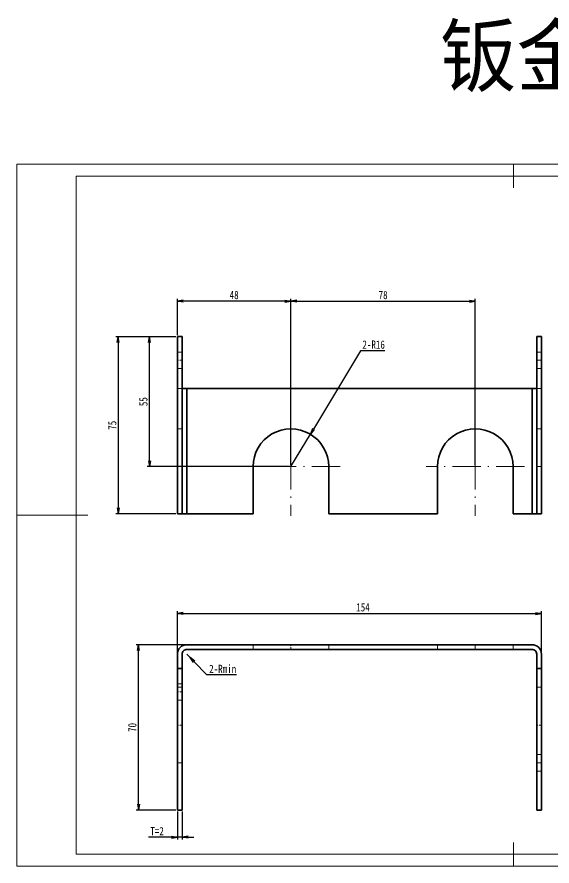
# Model space of a CAD drawing. Header units: millimetres. Extents: x -15766 to 80009, y -9701 to 15159.
# Drawn here: x -9692.7 to -9466.4, y 8886 to 9245.3 of the extents above; entities that cross this region are included whole.
import ezdxf

# ---------------------------------------------------------------- set-up
doc = ezdxf.new("R2010")
doc.units = ezdxf.units.MM
for name, pattern in [('CENTER-HOKUTO_1', [16, 13, -1, 1, -1]), ('DASHDOT', [18.5, 12, -3, 0.5, -3]), ('DASHED', [15, 12, -3]), ('HIDDEN-HOKUTO_1', [2, 1, -1])]:
    doc.linetypes.add(name, pattern=pattern)
doc.layers.get('DEFPOINTS').update_dxf_attribs({"lineweight": 18})
for name, color, linetype, lineweight in [('AM_7', 2, 'CENTER-HOKUTO_1', 18), ('AM_HID', 1, 'HIDDEN-HOKUTO_1', 18), ('AM_VIS', 7, 'Continuous', 18), ('CDRAFT0', 7, 'Continuous', 18), ('title_frame', 7, 'Continuous', 18), ('word_dim', 9, 'Continuous', 18), ('粗实线层_1', 7, 'Continuous', 15)]:
    doc.layers.add(name, color=color, linetype=linetype, lineweight=lineweight)
doc.styles.add('DIM', font='', dxfattribs={"width": 0.8})
doc.styles.get('DIM').set_extended_font_data('NSimSun')
doc.dimstyles.new('1-1$0', dxfattribs={"dimtxt": 3.5, "dimasz": 2.5, "dimexe": 1, "dimexo": 0.625, "dimgap": 0.8, "dimtad": 1, "dimdsep": 46, "dimtxsty": 'DIM', "dimblk": 'OPEN', "dimcen": 0, "dimdle": 5, "dimclrd": 256, "dimclre": 256, "dimclrt": 3, "dimazin": 3, "dimtfac": 0.5, "dimtmove": 0, "dimatfit": 3, "dimldrblk": 'OPEN', "dimfxl": 0, "dimtolj": 1, "dimarcsym": 0})
doc.dimstyles.new('1-1$4', dxfattribs={"dimtxt": 3.5, "dimasz": 2.5, "dimexe": 1, "dimexo": 0.625, "dimgap": 0.8, "dimtad": 1, "dimtih": 1, "dimtoh": 1, "dimzin": 12, "dimdsep": 46, "dimtxsty": 'DIM', "dimblk": 'OPEN', "dimcen": 0, "dimdle": 5, "dimclrd": 256, "dimclre": 256, "dimclrt": 3, "dimazin": 3, "dimtfac": 0.5, "dimtmove": 0, "dimatfit": 3, "dimldrblk": 'OPEN', "dimfxl": 0, "dimtolj": 1, "dimarcsym": 0})

# ---------------------------------------------------------------- blocks, each defined once
blk = doc.blocks.new('*X1998')
at = {"layer": 'CDRAFT0'}
for p, q in [((420, 297), (0, 297)), ((0, 297), (0, 0)), ((420, 0), (420, 297)), ((0, 0), (420, 0))]:
    blk.add_line(p, q, dxfattribs=at)
at = {"layer": '粗实线层_1'}
for p, q in [((210, 297), (210, 287)), ((415, 292), (25, 292)), ((25, 292), (25, 5)), ((415, 5), (415, 292)), ((0, 148.5), (30, 148.5)), ((420, 148.5), (410, 148.5)), ((210, 0), (210, 10)), ((25, 5), (415, 5))]:
    blk.add_line(p, q, dxfattribs=at)
blk = doc.blocks.new('_OPEN')
at = {"color": 0, "linetype": 'ByBlock', "lineweight": -2}
for p, q in [((-1, 0.166667), (0, 0)), ((-1, -0.166667), (0, 0)), ((0, 0), (-1, 0))]:
    blk.add_line(p, q, dxfattribs=at)
blk = doc.blocks.new('*D2114')
at = {"layer": 'DEFPOINTS', "color": 0, "transparency": 16777216}
for p in [(-9641.4, 8979.62), (-9620.88, 8979.62), (-9624.88, 8909.62)]:
    blk.add_point(p, dxfattribs=at)
at = {"layer": 'word_dim', "linetype": 'Continuous', "lineweight": -2, "transparency": 16777216}
for p, q in [((-9621.51, 8979.62), (-9642.4, 8979.62)), ((-9641.4, 8912.12), (-9641.4, 8977.12)), ((-9625.51, 8909.62), (-9642.4, 8909.62))]:
    blk.add_line(p, q, dxfattribs=at)
at = {"layer": 'word_dim', "lineweight": -2, "transparency": 16777216, "xscale": 2.5, "yscale": 2.5, "zscale": 2.5}
for p, rotation in [((-9641.4, 8979.62), 90), ((-9641.4, 8909.62), 270)]:
    blk.add_blockref('_OPEN', p, dxfattribs=dict(at, rotation=rotation))
at = {"layer": 'word_dim', "color": 3, "transparency": 16777216, "insert": (-9643.95, 8944.62), "char_height": 3.5, "attachment_point": 5, "rotation": 90, "style": 'DIM'}
blk.add_mtext('\\A1;70', dxfattribs=at)
blk = doc.blocks.new('*D2115')
at = {"layer": 'DEFPOINTS', "color": 0, "transparency": 16777216}
for p in [(-9624.88, 8909.62), (-9622.88, 8909.62), (-9624.88, 8898.19)]:
    blk.add_point(p, dxfattribs=at)
at = {"layer": 'word_dim', "linetype": 'Continuous', "lineweight": -2, "transparency": 16777216}
for p, q in [((-9624.88, 8909), (-9624.88, 8897.19)), ((-9622.88, 8909), (-9622.88, 8897.19)), ((-9627.38, 8898.19), (-9637.1, 8898.19)), ((-9622.88, 8898.19), (-9624.88, 8898.19)), ((-9620.38, 8898.19), (-9617.88, 8898.19))]:
    blk.add_line(p, q, dxfattribs=at)
at = {"layer": 'word_dim', "lineweight": -2, "transparency": 16777216, "xscale": 2.5, "yscale": 2.5, "zscale": 2.5}
blk.add_blockref('_OPEN', (-9624.88, 8898.19), dxfattribs=at)
at = {"layer": 'word_dim', "lineweight": -2, "transparency": 16777216, "xscale": 2.5, "yscale": 2.5, "zscale": 2.5, "rotation": 180}
blk.add_blockref('_OPEN', (-9622.88, 8898.19), dxfattribs=at)
at = {"layer": 'word_dim', "color": 3, "transparency": 16777216, "insert": (-9633.49, 8900.74), "char_height": 3.5, "attachment_point": 5, "style": 'DIM'}
blk.add_mtext('\\A1;T=2', dxfattribs=at)
blk = doc.blocks.new('*D2116')
at = {"layer": 'DEFPOINTS', "color": 0, "transparency": 16777216}
for p in [(-9470.88, 8992.9), (-9624.88, 8975.62), (-9470.88, 8975.62)]:
    blk.add_point(p, dxfattribs=at)
at = {"layer": 'word_dim', "linetype": 'Continuous', "lineweight": -2, "transparency": 16777216}
for p, q in [((-9624.88, 8976.25), (-9624.88, 8993.9)), ((-9622.38, 8992.9), (-9473.38, 8992.9)), ((-9470.88, 8976.25), (-9470.88, 8993.9))]:
    blk.add_line(p, q, dxfattribs=at)
at = {"layer": 'word_dim', "lineweight": -2, "transparency": 16777216, "xscale": 2.5, "yscale": 2.5, "zscale": 2.5, "rotation": 180}
blk.add_blockref('_OPEN', (-9624.88, 8992.9), dxfattribs=at)
at = {"layer": 'word_dim', "lineweight": -2, "transparency": 16777216, "xscale": 2.5, "yscale": 2.5, "zscale": 2.5}
blk.add_blockref('_OPEN', (-9470.88, 8992.9), dxfattribs=at)
at = {"layer": 'word_dim', "color": 3, "transparency": 16777216, "insert": (-9546.38, 8995.45), "char_height": 3.5, "attachment_point": 5, "style": 'DIM'}
blk.add_mtext('\\A1;154', dxfattribs=at)
blk = doc.blocks.new('*D2117')
at = {"layer": 'DEFPOINTS', "color": 0, "transparency": 16777216}
for p in [(-9620.88, 8975.62), (-9619.49, 8974.19)]:
    blk.add_point(p, dxfattribs=at)
at = {"layer": 'word_dim', "linetype": 'Continuous', "lineweight": -2, "transparency": 16777216}
for p, q in [((-9620.88, 8975.62), (-9619.49, 8974.19)), ((-9612.37, 8966.85), (-9617.75, 8972.4)), ((-9599.92, 8966.85), (-9612.37, 8966.85))]:
    blk.add_line(p, q, dxfattribs=at)
at = {"layer": 'word_dim', "lineweight": -2, "transparency": 16777216, "xscale": 2.5, "yscale": 2.5, "zscale": 2.5, "rotation": 134.163875839031}
blk.add_blockref('_OPEN', (-9619.49, 8974.19), dxfattribs=at)
at = {"layer": 'word_dim', "color": 3, "transparency": 16777216, "insert": (-9605.73, 8969.4), "char_height": 3.5, "attachment_point": 5, "style": 'DIM'}
blk.add_mtext('\\A1;2-Rmin', dxfattribs=at)
blk = doc.blocks.new('*D2118')
at = {"layer": 'DEFPOINTS', "color": 0, "transparency": 16777216}
for p in [(-9636.71, 9110), (-9624.88, 9110), (-9576.88, 9055)]:
    blk.add_point(p, dxfattribs=at)
at = {"layer": 'word_dim', "linetype": 'Continuous', "lineweight": -2, "transparency": 16777216}
for p, q in [((-9625.51, 9110), (-9637.71, 9110)), ((-9636.71, 9057.5), (-9636.71, 9107.5)), ((-9577.51, 9055), (-9637.71, 9055))]:
    blk.add_line(p, q, dxfattribs=at)
at = {"layer": 'word_dim', "lineweight": -2, "transparency": 16777216, "xscale": 2.5, "yscale": 2.5, "zscale": 2.5}
for p, rotation in [((-9636.71, 9110), 90), ((-9636.71, 9055), 270)]:
    blk.add_blockref('_OPEN', p, dxfattribs=dict(at, rotation=rotation))
at = {"layer": 'word_dim', "color": 3, "transparency": 16777216, "insert": (-9639.26, 9082.5), "char_height": 3.5, "attachment_point": 5, "rotation": 90, "style": 'DIM'}
blk.add_mtext('\\A1;55', dxfattribs=at)
blk = doc.blocks.new('*D2119')
at = {"layer": 'DEFPOINTS', "color": 0, "transparency": 16777216}
for p in [(-9624.88, 9110), (-9649.88, 9035), (-9624.88, 9035)]:
    blk.add_point(p, dxfattribs=at)
at = {"layer": 'word_dim', "linetype": 'Continuous', "lineweight": -2, "transparency": 16777216}
for p, q in [((-9625.51, 9110), (-9650.88, 9110)), ((-9649.88, 9107.5), (-9649.88, 9037.5)), ((-9625.51, 9035), (-9650.88, 9035))]:
    blk.add_line(p, q, dxfattribs=at)
at = {"layer": 'word_dim', "lineweight": -2, "transparency": 16777216, "xscale": 2.5, "yscale": 2.5, "zscale": 2.5}
for p, rotation in [((-9649.88, 9110), 90), ((-9649.88, 9035), 270)]:
    blk.add_blockref('_OPEN', p, dxfattribs=dict(at, rotation=rotation))
at = {"layer": 'word_dim', "color": 3, "transparency": 16777216, "insert": (-9652.43, 9072.5), "char_height": 3.5, "attachment_point": 5, "rotation": 90, "style": 'DIM'}
blk.add_mtext('\\A1;75', dxfattribs=at)
blk = doc.blocks.new('*D2120')
at = {"layer": 'DEFPOINTS', "color": 0, "transparency": 16777216}
for p in [(-9624.88, 9125.07), (-9624.88, 9110), (-9576.88, 9055)]:
    blk.add_point(p, dxfattribs=at)
at = {"layer": 'word_dim', "linetype": 'Continuous', "lineweight": -2, "transparency": 16777216}
for p, q in [((-9624.88, 9110.63), (-9624.88, 9126.07)), ((-9579.38, 9125.07), (-9622.38, 9125.07)), ((-9576.88, 9055.63), (-9576.88, 9126.07))]:
    blk.add_line(p, q, dxfattribs=at)
at = {"layer": 'word_dim', "lineweight": -2, "transparency": 16777216, "xscale": 2.5, "yscale": 2.5, "zscale": 2.5, "rotation": 180}
blk.add_blockref('_OPEN', (-9624.88, 9125.07), dxfattribs=at)
at = {"layer": 'word_dim', "lineweight": -2, "transparency": 16777216, "xscale": 2.5, "yscale": 2.5, "zscale": 2.5}
blk.add_blockref('_OPEN', (-9576.88, 9125.07), dxfattribs=at)
at = {"layer": 'word_dim', "color": 3, "transparency": 16777216, "insert": (-9600.88, 9127.62), "char_height": 3.5, "attachment_point": 5, "style": 'DIM'}
blk.add_mtext('\\A1;48', dxfattribs=at)
blk = doc.blocks.new('*D2121')
at = {"layer": 'DEFPOINTS', "color": 0, "transparency": 16777216}
for p in [(-9498.88, 9125.07), (-9576.88, 9055), (-9498.88, 9055)]:
    blk.add_point(p, dxfattribs=at)
at = {"layer": 'word_dim', "linetype": 'Continuous', "lineweight": -2, "transparency": 16777216}
for p, q in [((-9576.88, 9055.63), (-9576.88, 9126.07)), ((-9574.38, 9125.07), (-9501.38, 9125.07)), ((-9498.88, 9055.63), (-9498.88, 9126.07))]:
    blk.add_line(p, q, dxfattribs=at)
at = {"layer": 'word_dim', "lineweight": -2, "transparency": 16777216, "xscale": 2.5, "yscale": 2.5, "zscale": 2.5, "rotation": 180}
blk.add_blockref('_OPEN', (-9576.88, 9125.07), dxfattribs=at)
at = {"layer": 'word_dim', "lineweight": -2, "transparency": 16777216, "xscale": 2.5, "yscale": 2.5, "zscale": 2.5}
blk.add_blockref('_OPEN', (-9498.88, 9125.07), dxfattribs=at)
at = {"layer": 'word_dim', "color": 3, "transparency": 16777216, "insert": (-9537.88, 9127.62), "char_height": 3.5, "attachment_point": 5, "style": 'DIM'}
blk.add_mtext('\\A1;78', dxfattribs=at)
blk = doc.blocks.new('*D2131')
at = {"layer": 'DEFPOINTS', "color": 0, "transparency": 16777216}
for p in [(-9568.65, 9068.72), (-9576.88, 9055)]:
    blk.add_point(p, dxfattribs=at)
at = {"layer": 'word_dim', "linetype": 'Continuous', "lineweight": -2, "transparency": 16777216}
for p, q in [((-9547.45, 9104.07), (-9567.37, 9070.87)), ((-9537.09, 9104.07), (-9547.45, 9104.07)), ((-9576.88, 9055), (-9568.65, 9068.72))]:
    blk.add_line(p, q, dxfattribs=at)
at = {"layer": 'word_dim', "lineweight": -2, "transparency": 16777216, "xscale": 2.5, "yscale": 2.5, "zscale": 2.5, "rotation": 239.0353889683627}
blk.add_blockref('_OPEN', (-9568.65, 9068.72), dxfattribs=at)
at = {"layer": 'word_dim', "color": 3, "transparency": 16777216, "insert": (-9541.87, 9106.62), "char_height": 3.5, "attachment_point": 5, "style": 'DIM'}
blk.add_mtext('\\A1;2-R16', dxfattribs=at)

msp = doc.modelspace()

# ---------------------------------------------------------------- linework, layer by layer
at = {"layer": 'AM_7', "color": 2, "linetype": 'DASHDOT', "lineweight": 13, "ltscale": 0.06001}
for p, q in [((-9625.08513, 9100.00317), (-9622.68474, 9100.00317)), ((-9470.68474, 9100.00317), (-9473.08513, 9100.00317)), ((-9625.08513, 9055.00317), (-9622.68474, 9055.00317)), ((-9473.08513, 9055.00317), (-9470.68474, 9055.00317)), ((-9576.88494, 8979.82386), (-9576.88494, 8977.42347)), ((-9625.08513, 8959.62391), (-9622.68474, 8959.62391)), ((-9625.08513, 8945.62391), (-9622.68474, 8945.62391)), ((-9473.08513, 8945.62391), (-9470.68474, 8945.62391)), ((-9470.68474, 8929.62391), (-9473.08513, 8929.62391))]:
    msp.add_line(p, q, dxfattribs=at)
at = {"layer": 'AM_7', "color": 2, "linetype": 'DASHDOT', "lineweight": 13}
for p, q in [((-9576.88494, 9075.80322), (-9576.88494, 9034.20312)), ((-9498.88494, 9075.80322), (-9498.88494, 9034.20312)), ((-9556.08513, 9055.00317), (-9597.68474, 9055.00317)), ((-9478.08513, 9055.00317), (-9519.68474, 9055.00317))]:
    msp.add_line(p, q, dxfattribs=at)
at = {"layer": 'AM_7', "color": 2, "linetype": 'DASHDOT', "lineweight": 13, "ltscale": 0.059998}
msp.add_line((-9498.88494, 8977.42396), (-9498.88494, 8979.82386), dxfattribs=at)
at = {"layer": 'AM_HID', "color": 1, "linetype": 'DASHED', "lineweight": 13, "ltscale": 0.05}
for p, q in [((-9624.88494, 9103.50317), (-9622.88494, 9103.50317)), ((-9470.88494, 9103.50317), (-9472.88494, 9103.50317)), ((-9624.88494, 9096.50317), (-9622.88494, 9096.50317)), ((-9470.88494, 9096.50317), (-9472.88494, 9096.50317)), ((-9622.88494, 9088.00317), (-9624.88494, 9088.00317)), ((-9470.88494, 9088.00317), (-9472.88494, 9088.00317)), ((-9624.88494, 9071.00317), (-9622.88494, 9071.00317)), ((-9472.88494, 9071.00317), (-9470.88494, 9071.00317)), ((-9622.88494, 9055.00317), (-9624.88494, 9055.00317)), ((-9624.88494, 9055.00317), (-9622.88494, 9055.00317)), ((-9472.88494, 9055.00317), (-9470.88494, 9055.00317)), ((-9472.88494, 9055.00317), (-9470.88494, 9055.00317)), ((-9592.88494, 8979.62391), (-9592.88494, 8977.62391)), ((-9560.88494, 8979.62391), (-9560.88494, 8977.62391)), ((-9514.88494, 8977.62391), (-9514.88494, 8979.62391)), ((-9482.88494, 8979.62391), (-9482.88494, 8977.62391)), ((-9624.88494, 8963.12391), (-9622.88494, 8963.12391)), ((-9622.88494, 8961.62391), (-9624.88494, 8961.62391)), ((-9472.88494, 8961.62391), (-9470.88494, 8961.62391)), ((-9624.88494, 8956.12391), (-9622.88494, 8956.12391)), ((-9470.88494, 8933.12391), (-9472.88494, 8933.12391)), ((-9624.88494, 8929.62391), (-9622.88494, 8929.62391)), ((-9472.88494, 8929.62391), (-9470.88494, 8929.62391)), ((-9470.88494, 8926.12391), (-9472.88494, 8926.12391))]:
    msp.add_line(p, q, dxfattribs=at)
at = {"layer": 'AM_HID', "color": 1, "linetype": 'DASHED', "lineweight": 13}
for p, q in [((-9620.88494, 9088.00317), (-9620.88494, 9035.00317)), ((-9474.88494, 9088.00317), (-9474.88494, 9035.00317))]:
    msp.add_line(p, q, dxfattribs=at)
at = {"layer": 'AM_VIS', "lineweight": 35, "ltscale": 0.05}
for p, q in [((-9624.88494, 9110.00317), (-9622.88494, 9110.00317)), ((-9472.88494, 9110.00317), (-9470.88494, 9110.00317)), ((-9622.88494, 9088.00317), (-9620.88494, 9088.00317)), ((-9474.88494, 9088.00317), (-9472.88494, 9088.00317)), ((-9624.88494, 9035.00317), (-9622.88494, 9035.00317)), ((-9622.88494, 9035.00317), (-9620.88494, 9035.00317)), ((-9474.88494, 9035.00317), (-9472.88494, 9035.00317)), ((-9472.88494, 9035.00317), (-9470.88494, 9035.00317)), ((-9622.88494, 8969.62391), (-9624.88494, 8969.62391)), ((-9470.88494, 8969.62391), (-9472.88494, 8969.62391)), ((-9624.88494, 8909.62391), (-9622.88494, 8909.62391)), ((-9472.88494, 8909.62391), (-9470.88494, 8909.62391))]:
    msp.add_line(p, q, dxfattribs=at)
at = {"layer": 'AM_VIS', "lineweight": 35}
for p, q in [((-9624.88494, 9110.00317), (-9624.88494, 9035.00317)), ((-9622.88494, 9110.00317), (-9622.88494, 9035.00317)), ((-9472.88494, 9110.00317), (-9472.88494, 9035.00317)), ((-9470.88494, 9110.00317), (-9470.88494, 9035.00317)), ((-9620.88494, 9088.00317), (-9474.88494, 9088.00317)), ((-9620.88494, 9088.00317), (-9620.88494, 9035.00317)), ((-9474.88494, 9088.00317), (-9474.88494, 9035.00317)), ((-9592.88494, 9035.00317), (-9592.88494, 9055.00317)), ((-9560.88494, 9055.00317), (-9560.88494, 9035.00317)), ((-9514.88494, 9055.00317), (-9514.88494, 9035.00317)), ((-9482.88494, 9035.00317), (-9482.88494, 9055.00317)), ((-9592.88494, 9035.00317), (-9620.88494, 9035.00317)), ((-9514.88494, 9035.00317), (-9560.88494, 9035.00317)), ((-9620.88494, 8979.62391), (-9474.88494, 8979.62391)), ((-9620.88494, 8977.62391), (-9474.88494, 8977.62391)), ((-9624.88494, 8969.62391), (-9624.88494, 8909.62391)), ((-9622.88494, 8969.62391), (-9622.88494, 8909.62391)), ((-9472.88494, 8969.62391), (-9472.88494, 8909.62391)), ((-9470.88494, 8969.62391), (-9470.88494, 8909.62391))]:
    msp.add_line(p, q, dxfattribs=at)
at = {"layer": 'AM_VIS', "lineweight": 35, "ltscale": 0.2}
msp.add_line((-9474.88494, 9035.00317), (-9482.88494, 9035.00317), dxfattribs=at)
at = {"layer": 'AM_VIS', "lineweight": 35, "ltscale": 0.15}
for p, q in [((-9624.88494, 8975.62391), (-9624.88494, 8969.62391)), ((-9622.88494, 8975.62391), (-9622.88494, 8969.62391)), ((-9472.88494, 8975.62391), (-9472.88494, 8969.62391)), ((-9470.88494, 8975.62391), (-9470.88494, 8969.62391))]:
    msp.add_line(p, q, dxfattribs=at)
at = {"layer": 'AM_VIS', "lineweight": 35}
for centre, radius, start, end in [((-9576.88494, 9055.00317), 16, 0, 180.000005), ((-9498.88494, 9055.00317), 16, 0, 180.000005), ((-9620.88494, 8975.62391), 4, 90.0000025, 180.000005), ((-9474.88494, 8975.62391), 4, 0, 90.0000025), ((-9620.88494, 8975.62391), 2, 90.0000025, 180.000005), ((-9474.88494, 8975.62391), 2, 0, 90.0000025)]:
    msp.add_arc(centre, radius, start, end, dxfattribs=at)

# ---------------------------------------------------------------- block references
at = {"layer": 'title_frame'}
msp.add_blockref('*X1998', (-9692.74335, 8885.97315), dxfattribs=at)

# ---------------------------------------------------------------- texts
at = {"layer": 'word_dim', "color": 3, "insert": (-9513.88064, 9241.34815), "char_height": 25, "width": 116.6634772, "attachment_point": 1}
msp.add_mtext('钣金', dxfattribs=at)

# ---------------------------------------------------------------- dimensions: what is measured, and where the dimension line sits
at = {"layer": 'word_dim', "color": 3, "true_color": 0x00ff00}
for base, p2, picture, middle in [((-9624.88494, 9125.07308), (-9624.88494, 9110.00317), '*D2120', (-9600.88494, 9127.62308)), ((-9498.88494, 9125.07308), (-9498.88494, 9055.00317), '*D2121', (-9537.88494, 9127.62308))]:
    dim = msp.add_linear_dim(base=base, p1=(-9576.88494, 9055.00317), p2=p2, dimstyle='1-1$0', dxfattribs=at)
    dim.commit()
    dim.dimension.update_dxf_attribs({"geometry": picture, "text_midpoint": middle})
for base, p1, p2, picture, middle in [((-9649.88331, 9035.00317), (-9624.88494, 9110.00317), (-9624.88494, 9035.00317), '*D2119', (-9652.43331, 9072.50317)), ((-9636.71147, 9110.00317), (-9576.88494, 9055.00317), (-9624.88494, 9110.00317), '*D2118', (-9639.26147, 9082.50317)), ((-9641.40277, 8979.62391), (-9624.88494, 8909.62391), (-9620.88494, 8979.62391), '*D2114', (-9643.95277, 8944.62391))]:
    dim = msp.add_linear_dim(base=base, p1=p1, p2=p2, angle=90, dimstyle='1-1$0', dxfattribs=at)
    dim.commit()
    dim.dimension.update_dxf_attribs({"geometry": picture, "text_midpoint": middle})
dim = msp.add_radius_dim(center=(-9576.88494, 9055.00317), mpoint=(-9568.6528, 9068.72294), dimstyle='1-1$4', override={"dimpost": '2-R<>'}, dxfattribs=at)
dim.commit()
dim.dimension.update_dxf_attribs({"geometry": '*D2131', "text_midpoint": (-9541.86965, 9104.06774), "dimtype": 164})
dim = msp.add_linear_dim(base=(-9470.88494, 8992.90208), p1=(-9624.88494, 8975.62391), p2=(-9470.88494, 8975.62391), dimstyle='1-1$0', dxfattribs=at)
dim.commit()
dim.dimension.update_dxf_attribs({"geometry": '*D2116', "text_midpoint": (-9546.38494, 8992.90208), "dimtype": 160})
dim = msp.add_radius_dim(center=(-9620.88494, 8975.62391), mpoint=(-9619.49151, 8974.18921), text='2-Rmin', dimstyle='1-1$4', dxfattribs=at)
dim.commit()
dim.dimension.update_dxf_attribs({"geometry": '*D2117', "text_midpoint": (-9605.72535, 8966.8545), "dimtype": 164})
dim = msp.add_linear_dim(base=(-9624.88494, 8898.19228), p1=(-9622.88494, 8909.62391), p2=(-9624.88494, 8909.62391), dimstyle='1-1$0', override={"dimpost": 'T=<>'}, dxfattribs=at)
dim.commit()
dim.dimension.update_dxf_attribs({"geometry": '*D2115', "text_midpoint": (-9633.49272, 8900.74228)})

doc.saveas('drawing.dxf')
